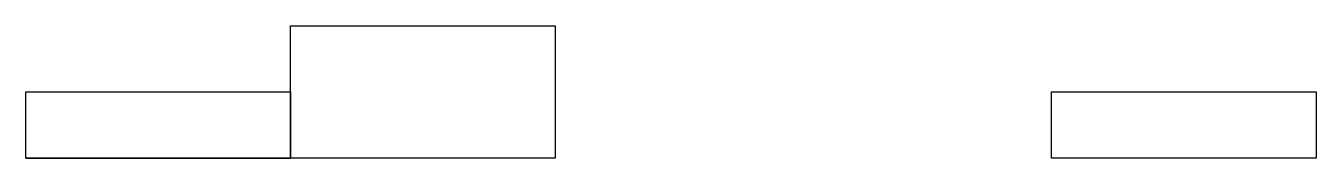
# Model space of a CAD drawing. Header units: millimetres. Extents: x -28 to -8.5, y 8 to 10.
import ezdxf

# ---------------------------------------------------------------- set-up
doc = ezdxf.new("R2010")
doc.units = ezdxf.units.MM
doc.layers.get('0').update_dxf_attribs({"linetype": 'CONTINUOUS'})

msp = doc.modelspace()

# ---------------------------------------------------------------- linework, layer by layer
for p, q in [((-28, 9), (-24, 9)), ((-28, 8), (-28, 9)), ((-24, 9), (-24, 8)), ((-24, 8), (-28, 8)), ((-28, 8), (-28, 8)), ((-28, 8), (-24, 8)), ((-24, 8), (-28, 8)), ((-24, 8), (-24, 8))]:
    msp.add_line(p, q)
for points in [[(-20, 8), (-24, 8), (-24, 10), (-20, 10)], [(-8.5, 8), (-12.5, 8), (-12.5, 9), (-8.5, 9)]]:
    msp.add_lwpolyline(points, close=True)

doc.saveas('drawing.dxf')
